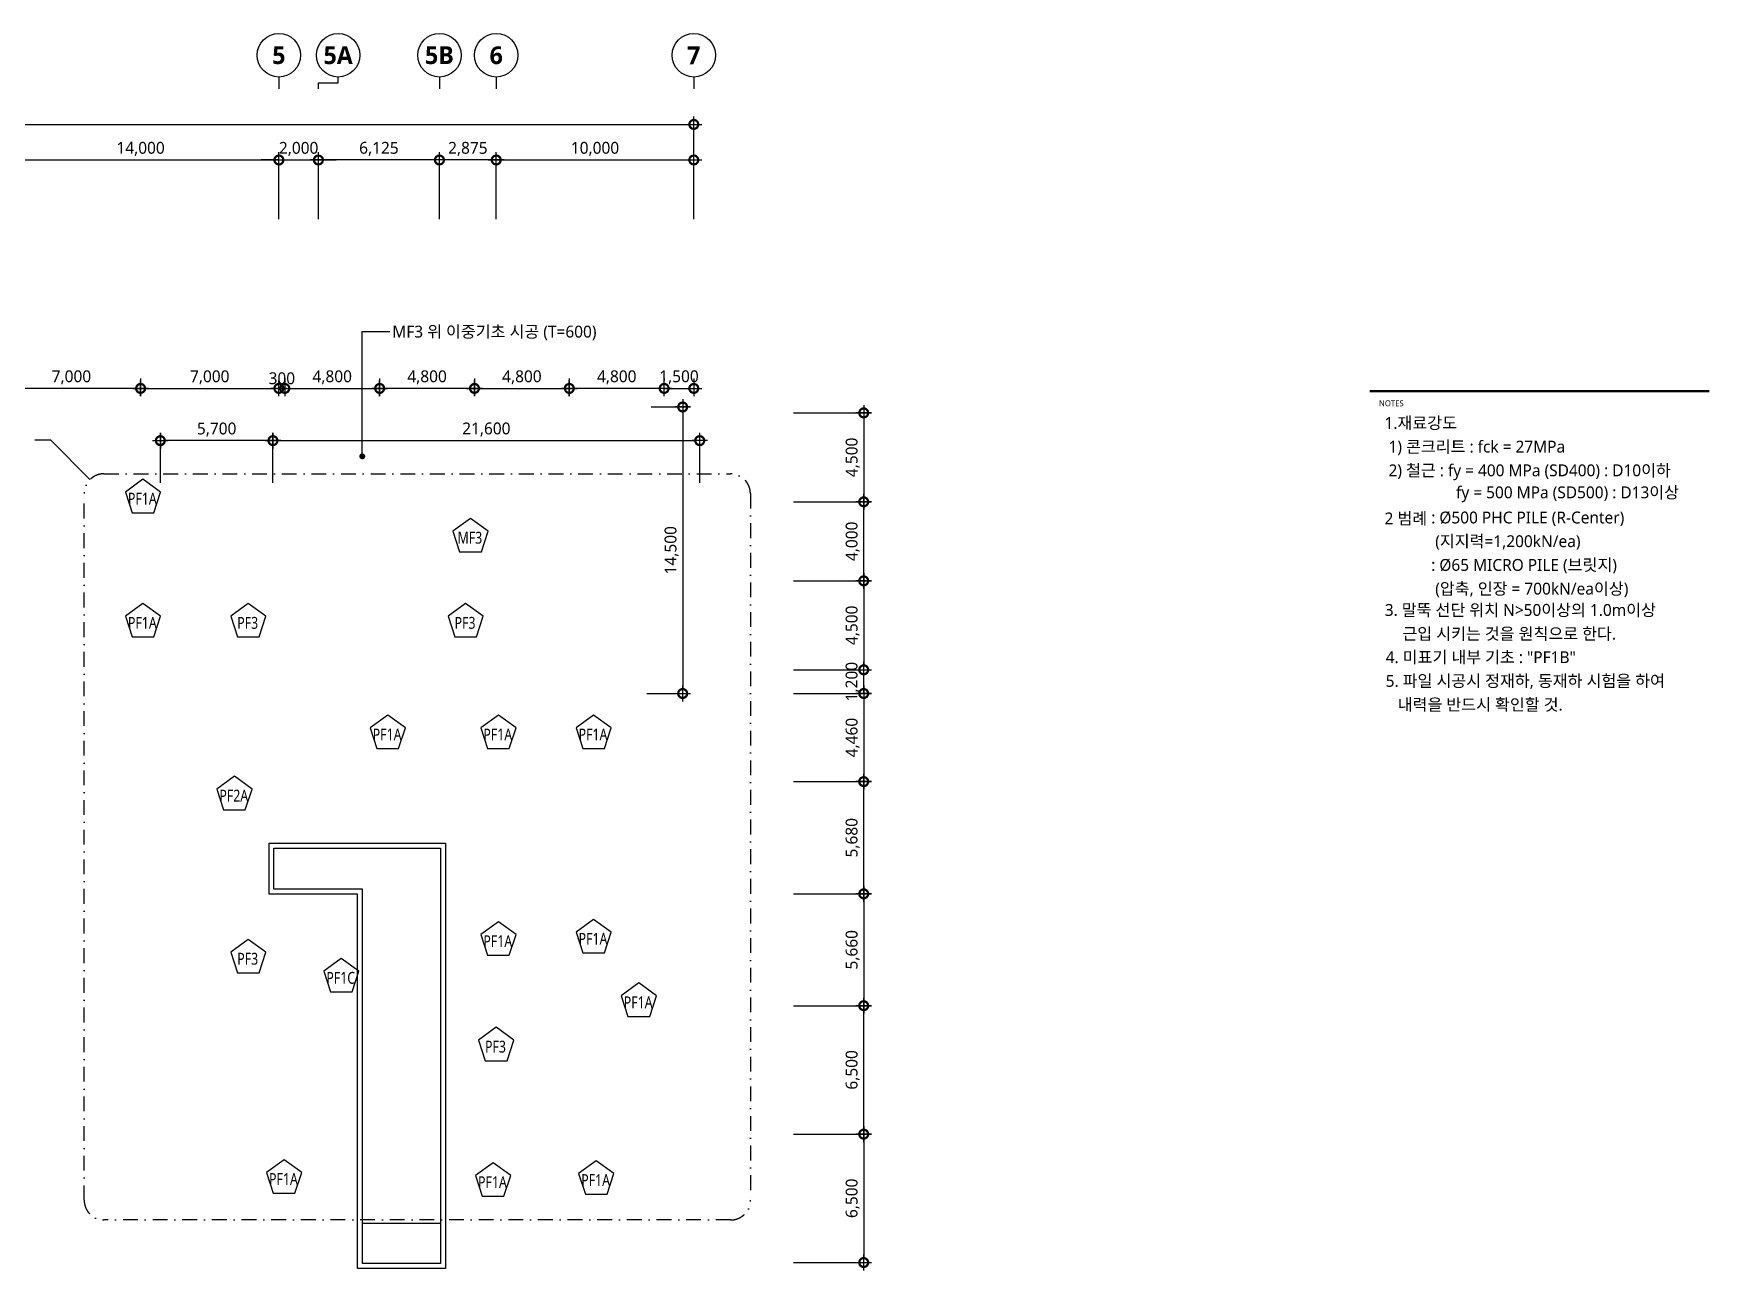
# Model space of a CAD drawing. Header units: millimetres. Extents: x 9300 to 332157, y 4200 to 105100.
# Drawn here: x 247282 to 332157, y 42500 to 105100 of the extents above; entities that cross this region are included whole.
import ezdxf
from ezdxf.enums import TextEntityAlignment as Align

# ---------------------------------------------------------------- set-up
doc = ezdxf.new("R2010")
doc.units = ezdxf.units.MM
doc.header["$LTSCALE"] = 150
doc.linetypes.add('DASHDOT-GAUN', pattern=[10, 5, -2.5, 0, -2.5])
doc.layers.get('DEFPOINTS').update_dxf_attribs({"color": 137})
for name, color, linetype in [('DIM', 7, 'Continuous'), ('S-COL', 2, 'Continuous'), ('S-SYM', 6, 'Continuous'), ('SHEET$1$A-SHT', 5, 'Continuous'), ('SYM', 6, 'Continuous'), ('SYM-BUB', 3, 'Continuous'), ('SYM-LEAD', 6, 'Continuous'), ('TEXT', 3, 'Continuous'), ('TXT', 3, 'Continuous')]:
    doc.layers.add(name, color=color, linetype=linetype)
doc.styles.add('맑은고딕B', font='malgunbd.ttf')
doc.styles.add('스타일1', font='malgun.ttf')
doc.styles.add('스타일2', font='malgunbd.ttf')
doc.dimstyles.new('CJA', dxfattribs={"dimscale": 200, "dimtxt": 3, "dimasz": 1, "dimexe": 2, "dimexo": 3, "dimgap": 1, "dimtad": 1, "dimdec": 0, "dimzin": 1, "dimdsep": 46, "dimlunit": 6, "dimtxsty": '스타일1', "dimblk": 'GAUN-DOT', "dimcen": -2, "dimdle": 2, "dimclrd": 256, "dimclre": 256, "dimclrt": 3, "dimadec": 0, "dimazin": 0, "dimtfac": 1, "dimtdec": 0, "dimtix": 1, "dimtmove": 2, "dimatfit": 3, "dimldrblk": 'DOTSMALL', "dimfxl": 1, "dimtolj": 1, "dimtzin": 1, "dimarcsym": 0})

# ---------------------------------------------------------------- blocks, each defined once
blk = doc.blocks.new('str-f')
blk.add_lwpolyline([(0, 469), (-446, 145), (-276, -379), (276, -379), (446, 145)], close=True)
at = {"color": 3, "style": '스타일1'}
blk.add_attdef('F1', text='', height=300, dxfattribs=at).set_placement((-16, -20), align=Align.MIDDLE)
blk = doc.blocks.new('GAUN-DOT')
at = {"linetype": 'ByBlock'}
for p, q in [((2, 0), (-2, 0)), ((0, -2), (0, 2))]:
    blk.add_line(p, q, dxfattribs=at)
at = {"const_width": 2.25}
blk.add_lwpolyline([(0, 0.28125, 1), (0, -0.28125, 1)], format="xyb", close=True, dxfattribs=at)
blk = doc.blocks.new('*D26')
at = {"layer": 'DEFPOINTS', "color": 0, "transparency": 16777216}
for p in [(277943, 86200), (277719, 71700), (280137, 71700)]:
    blk.add_point(p, dxfattribs=at)
at = {"layer": 'DIM', "lineweight": -2, "transparency": 16777216}
for p, q in [((278543, 86200), (280537, 86200)), ((280137, 86000), (280137, 71900)), ((278319, 71700), (280537, 71700))]:
    blk.add_line(p, q, dxfattribs=at)
at = {"layer": 'DIM', "lineweight": -2, "transparency": 16777216, "xscale": 200, "yscale": 200, "zscale": 200}
for p, rotation in [((280137, 86200), 90), ((280137, 71700), 270)]:
    blk.add_blockref('GAUN-DOT', p, dxfattribs=dict(at, rotation=rotation))
at = {"layer": 'DIM', "color": 3, "transparency": 16777216, "insert": (279575, 78950), "char_height": 600, "attachment_point": 5, "rotation": 90, "style": '스타일1'}
blk.add_mtext('\\A1;14,500', dxfattribs=at)
blk = doc.blocks.new('_DotSmall')
at = {"color": 0, "linetype": 'ByBlock', "const_width": 0.5}
blk.add_lwpolyline([(-0.0625, 0, 1), (0.0625, 0, 1)], format="xyb", close=True, dxfattribs=at)
blk = doc.blocks.new('*D27')
at = {"layer": 'DEFPOINTS', "color": 0, "transparency": 16777216}
for p in [(281000, 84498), (259400, 81763), (281000, 81763)]:
    blk.add_point(p, dxfattribs=at)
at = {"layer": 'DIM', "lineweight": -2, "transparency": 16777216}
for p, q in [((259400, 82363), (259400, 84898)), ((281000, 82363), (281000, 84898)), ((259600, 84498), (280800, 84498))]:
    blk.add_line(p, q, dxfattribs=at)
at = {"layer": 'DIM', "lineweight": -2, "transparency": 16777216, "xscale": 200, "yscale": 200, "zscale": 200, "rotation": 180}
blk.add_blockref('GAUN-DOT', (259400, 84498), dxfattribs=at)
at = {"layer": 'DIM', "lineweight": -2, "transparency": 16777216, "xscale": 200, "yscale": 200, "zscale": 200}
blk.add_blockref('GAUN-DOT', (281000, 84498), dxfattribs=at)
at = {"layer": 'DIM', "color": 3, "transparency": 16777216, "insert": (270200, 85060), "char_height": 600, "attachment_point": 5, "style": '스타일1'}
blk.add_mtext('\\A1;21,600', dxfattribs=at)
blk = doc.blocks.new('*D28')
at = {"layer": 'DEFPOINTS', "color": 0, "transparency": 16777216}
for p in [(253700, 84498), (253700, 81763), (259400, 81763)]:
    blk.add_point(p, dxfattribs=at)
at = {"layer": 'DIM', "lineweight": -2, "transparency": 16777216}
for p, q in [((253700, 82363), (253700, 84898)), ((259400, 82363), (259400, 84898)), ((259200, 84498), (253900, 84498))]:
    blk.add_line(p, q, dxfattribs=at)
at = {"layer": 'DIM', "lineweight": -2, "transparency": 16777216, "xscale": 200, "yscale": 200, "zscale": 200, "rotation": 180}
blk.add_blockref('GAUN-DOT', (253700, 84498), dxfattribs=at)
at = {"layer": 'DIM', "lineweight": -2, "transparency": 16777216, "xscale": 200, "yscale": 200, "zscale": 200}
blk.add_blockref('GAUN-DOT', (259400, 84498), dxfattribs=at)
at = {"layer": 'DIM', "color": 3, "transparency": 16777216, "insert": (256550, 85058), "char_height": 600, "attachment_point": 5, "style": '스타일1'}
blk.add_mtext('\\A1;5,700', dxfattribs=at)
blk = doc.blocks.new('NOTE-1')
at = {"layer": 'SHEET$1$A-SHT', "const_width": 17}
blk.add_lwpolyline([(0, 0), (2580, 0)], dxfattribs=at)
at = {"layer": 'SHEET$1$A-SHT', "color": 9, "style": '스타일1'}
blk.add_text('NOTES', height=45, dxfattribs=at).set_placement((72, -92), align=Align.MIDDLE_LEFT)
at = {"layer": 'TEXT', "style": '스타일1'}
for s, p in [('1.재료강도', (114, -313)), (' 1) 콘크리트 : fck = 27MPa', (114, -493)), (' 2) 철근 : fy = 400 MPa (SD400) : D10이하', (114, -673)), (' fy = 500 MPa (SD500) : D13이상', (627, -840))]:
    blk.add_text(s, height=90, dxfattribs=at).set_placement(p, align=Align.BOTTOM_LEFT)
at = {"layer": 'TXT', "style": '스타일1'}
for s, p in [('2 범례', (114, -1011)), ('   : Ø500 PHC PILE (R-Center)', (377, -1004)), ('    (지지력=1,200kN/ea)', (377, -1184)), ('   : Ø65 MICRO PILE (브릿지)', (377, -1364)), ('    (압축, 인장 = 700kN/ea이상)', (377, -1544)), ('3. 말뚝 선단 위치 N>50이상의 1.0m이상 ', (116, -1706)), ('근입 시키는 것을 원칙으로 한다.', (250, -1886))]:
    blk.add_text(s, height=90, dxfattribs=at).set_placement(p)
blk = doc.blocks.new('*D86')
at = {"layer": 'DEFPOINTS', "color": 0, "transparency": 16777216}
for p in [(245700, 87140), (245700, 87041), (252700, 87041)]:
    blk.add_point(p, dxfattribs=at)
at = {"layer": 'DIM', "lineweight": -2, "transparency": 16777216}
for p, q in [((245700, 87641), (245700, 87540)), ((252700, 87641), (252700, 87540)), ((252500, 87140), (245900, 87140))]:
    blk.add_line(p, q, dxfattribs=at)
at = {"layer": 'DIM', "lineweight": -2, "transparency": 16777216, "xscale": 200, "yscale": 200, "zscale": 200, "rotation": 180}
blk.add_blockref('GAUN-DOT', (245700, 87140), dxfattribs=at)
at = {"layer": 'DIM', "lineweight": -2, "transparency": 16777216, "xscale": 200, "yscale": 200, "zscale": 200}
blk.add_blockref('GAUN-DOT', (252700, 87140), dxfattribs=at)
at = {"layer": 'DIM', "color": 3, "transparency": 16777216, "insert": (249200, 87700), "char_height": 600, "attachment_point": 5, "style": '스타일1'}
blk.add_mtext('\\A1;7,000', dxfattribs=at)
blk = doc.blocks.new('*D87')
at = {"layer": 'DEFPOINTS', "color": 0, "transparency": 16777216}
for p in [(252700, 87041), (259700, 87140), (259700, 87041)]:
    blk.add_point(p, dxfattribs=at)
at = {"layer": 'DIM', "lineweight": -2, "transparency": 16777216}
for p, q in [((252700, 87641), (252700, 87540)), ((259700, 87641), (259700, 87540)), ((252900, 87140), (259500, 87140))]:
    blk.add_line(p, q, dxfattribs=at)
at = {"layer": 'DIM', "lineweight": -2, "transparency": 16777216, "xscale": 200, "yscale": 200, "zscale": 200, "rotation": 180}
blk.add_blockref('GAUN-DOT', (252700, 87140), dxfattribs=at)
at = {"layer": 'DIM', "lineweight": -2, "transparency": 16777216, "xscale": 200, "yscale": 200, "zscale": 200}
blk.add_blockref('GAUN-DOT', (259700, 87140), dxfattribs=at)
at = {"layer": 'DIM', "color": 3, "transparency": 16777216, "insert": (256200, 87700), "char_height": 600, "attachment_point": 5, "style": '스타일1'}
blk.add_mtext('\\A1;7,000', dxfattribs=at)
blk = doc.blocks.new('*D88')
at = {"layer": 'DEFPOINTS', "color": 0, "transparency": 16777216}
for p in [(259700, 87140), (259700, 87041), (260000, 87041)]:
    blk.add_point(p, dxfattribs=at)
at = {"layer": 'DIM', "lineweight": -2, "transparency": 16777216}
for p, q in [((259700, 87641), (259700, 87540)), ((260000, 87641), (260000, 87540)), ((259500, 87140), (259300, 87140)), ((260000, 87140), (259700, 87140)), ((260200, 87140), (260400, 87140))]:
    blk.add_line(p, q, dxfattribs=at)
at = {"layer": 'DIM', "lineweight": -2, "transparency": 16777216, "xscale": 200, "yscale": 200, "zscale": 200}
blk.add_blockref('GAUN-DOT', (259700, 87140), dxfattribs=at)
at = {"layer": 'DIM', "lineweight": -2, "transparency": 16777216, "xscale": 200, "yscale": 200, "zscale": 200, "rotation": 180}
blk.add_blockref('GAUN-DOT', (260000, 87140), dxfattribs=at)
at = {"layer": 'DIM', "color": 3, "transparency": 16777216, "insert": (259850, 87650), "char_height": 600, "attachment_point": 5, "style": '스타일1'}
blk.add_mtext('\\A1;300', dxfattribs=at)
blk = doc.blocks.new('*D89')
at = {"layer": 'DEFPOINTS', "color": 0, "transparency": 16777216}
for p in [(260000, 87041), (264800, 87140), (264800, 87041)]:
    blk.add_point(p, dxfattribs=at)
at = {"layer": 'DIM', "lineweight": -2, "transparency": 16777216}
for p, q in [((260000, 87641), (260000, 87540)), ((264800, 87641), (264800, 87540)), ((260200, 87140), (264600, 87140))]:
    blk.add_line(p, q, dxfattribs=at)
at = {"layer": 'DIM', "lineweight": -2, "transparency": 16777216, "xscale": 200, "yscale": 200, "zscale": 200, "rotation": 180}
blk.add_blockref('GAUN-DOT', (260000, 87140), dxfattribs=at)
at = {"layer": 'DIM', "lineweight": -2, "transparency": 16777216, "xscale": 200, "yscale": 200, "zscale": 200}
blk.add_blockref('GAUN-DOT', (264800, 87140), dxfattribs=at)
at = {"layer": 'DIM', "color": 3, "transparency": 16777216, "insert": (262400, 87700), "char_height": 600, "attachment_point": 5, "style": '스타일1'}
blk.add_mtext('\\A1;4,800', dxfattribs=at)
blk = doc.blocks.new('*D90')
at = {"layer": 'DEFPOINTS', "color": 0, "transparency": 16777216}
for p in [(264800, 87140), (264800, 87041), (269600, 87041)]:
    blk.add_point(p, dxfattribs=at)
at = {"layer": 'DIM', "lineweight": -2, "transparency": 16777216}
for p, q in [((264800, 87641), (264800, 87540)), ((269600, 87641), (269600, 87540)), ((269400, 87140), (265000, 87140))]:
    blk.add_line(p, q, dxfattribs=at)
at = {"layer": 'DIM', "lineweight": -2, "transparency": 16777216, "xscale": 200, "yscale": 200, "zscale": 200, "rotation": 180}
blk.add_blockref('GAUN-DOT', (264800, 87140), dxfattribs=at)
at = {"layer": 'DIM', "lineweight": -2, "transparency": 16777216, "xscale": 200, "yscale": 200, "zscale": 200}
blk.add_blockref('GAUN-DOT', (269600, 87140), dxfattribs=at)
at = {"layer": 'DIM', "color": 3, "transparency": 16777216, "insert": (267200, 87700), "char_height": 600, "attachment_point": 5, "style": '스타일1'}
blk.add_mtext('\\A1;4,800', dxfattribs=at)
blk = doc.blocks.new('*D91')
at = {"layer": 'DEFPOINTS', "color": 0, "transparency": 16777216}
for p in [(269600, 87041), (274400, 87140), (274400, 87041)]:
    blk.add_point(p, dxfattribs=at)
at = {"layer": 'DIM', "lineweight": -2, "transparency": 16777216}
for p, q in [((269600, 87641), (269600, 87540)), ((274400, 87641), (274400, 87540)), ((269800, 87140), (274200, 87140))]:
    blk.add_line(p, q, dxfattribs=at)
at = {"layer": 'DIM', "lineweight": -2, "transparency": 16777216, "xscale": 200, "yscale": 200, "zscale": 200, "rotation": 180}
blk.add_blockref('GAUN-DOT', (269600, 87140), dxfattribs=at)
at = {"layer": 'DIM', "lineweight": -2, "transparency": 16777216, "xscale": 200, "yscale": 200, "zscale": 200}
blk.add_blockref('GAUN-DOT', (274400, 87140), dxfattribs=at)
at = {"layer": 'DIM', "color": 3, "transparency": 16777216, "insert": (272000, 87700), "char_height": 600, "attachment_point": 5, "style": '스타일1'}
blk.add_mtext('\\A1;4,800', dxfattribs=at)
blk = doc.blocks.new('*D92')
at = {"layer": 'DEFPOINTS', "color": 0, "transparency": 16777216}
for p in [(274400, 87140), (274400, 87041), (279200, 87041)]:
    blk.add_point(p, dxfattribs=at)
at = {"layer": 'DIM', "lineweight": -2, "transparency": 16777216}
for p, q in [((274400, 87641), (274400, 87540)), ((279200, 87641), (279200, 87540)), ((279000, 87140), (274600, 87140))]:
    blk.add_line(p, q, dxfattribs=at)
at = {"layer": 'DIM', "lineweight": -2, "transparency": 16777216, "xscale": 200, "yscale": 200, "zscale": 200, "rotation": 180}
blk.add_blockref('GAUN-DOT', (274400, 87140), dxfattribs=at)
at = {"layer": 'DIM', "lineweight": -2, "transparency": 16777216, "xscale": 200, "yscale": 200, "zscale": 200}
blk.add_blockref('GAUN-DOT', (279200, 87140), dxfattribs=at)
at = {"layer": 'DIM', "color": 3, "transparency": 16777216, "insert": (276800, 87700), "char_height": 600, "attachment_point": 5, "style": '스타일1'}
blk.add_mtext('\\A1;4,800', dxfattribs=at)
blk = doc.blocks.new('*D93')
at = {"layer": 'DEFPOINTS', "color": 0, "transparency": 16777216}
for p in [(279200, 87041), (280700, 87140), (280700, 87041)]:
    blk.add_point(p, dxfattribs=at)
at = {"layer": 'DIM', "lineweight": -2, "transparency": 16777216}
for p, q in [((279200, 87641), (279200, 87540)), ((280700, 87641), (280700, 87540)), ((279000, 87140), (278800, 87140)), ((279200, 87140), (280700, 87140)), ((280900, 87140), (281100, 87140))]:
    blk.add_line(p, q, dxfattribs=at)
at = {"layer": 'DIM', "lineweight": -2, "transparency": 16777216, "xscale": 200, "yscale": 200, "zscale": 200}
blk.add_blockref('GAUN-DOT', (279200, 87140), dxfattribs=at)
at = {"layer": 'DIM', "lineweight": -2, "transparency": 16777216, "xscale": 200, "yscale": 200, "zscale": 200, "rotation": 180}
blk.add_blockref('GAUN-DOT', (280700, 87140), dxfattribs=at)
at = {"layer": 'DIM', "color": 3, "transparency": 16777216, "insert": (279950, 87702), "char_height": 600, "attachment_point": 5, "style": '스타일1'}
blk.add_mtext('\\A1;1,500', dxfattribs=at)
blk = doc.blocks.new('*D94')
at = {"layer": 'DEFPOINTS', "color": 0, "transparency": 16777216}
for p in [(285153, 85900), (285153, 81400), (289300, 81400)]:
    blk.add_point(p, dxfattribs=at)
at = {"layer": 'DIM', "lineweight": -2, "transparency": 16777216}
for p, q in [((285753, 85900), (289700, 85900)), ((289300, 85700), (289300, 81600)), ((285753, 81400), (289700, 81400))]:
    blk.add_line(p, q, dxfattribs=at)
at = {"layer": 'DIM', "lineweight": -2, "transparency": 16777216, "xscale": 200, "yscale": 200, "zscale": 200}
for p, rotation in [((289300, 85900), 90), ((289300, 81400), 270)]:
    blk.add_blockref('GAUN-DOT', p, dxfattribs=dict(at, rotation=rotation))
at = {"layer": 'DIM', "color": 3, "transparency": 16777216, "insert": (288740, 83650), "char_height": 600, "attachment_point": 5, "rotation": 90, "style": '스타일1'}
blk.add_mtext('\\A1;4,500', dxfattribs=at)
blk = doc.blocks.new('*D95')
at = {"layer": 'DEFPOINTS', "color": 0, "transparency": 16777216}
for p in [(285153, 81400), (289300, 81400), (285153, 77400)]:
    blk.add_point(p, dxfattribs=at)
at = {"layer": 'DIM', "lineweight": -2, "transparency": 16777216}
for p, q in [((285753, 81400), (289700, 81400)), ((289300, 77600), (289300, 81200)), ((285753, 77400), (289700, 77400))]:
    blk.add_line(p, q, dxfattribs=at)
at = {"layer": 'DIM', "lineweight": -2, "transparency": 16777216, "xscale": 200, "yscale": 200, "zscale": 200}
for p, rotation in [((289300, 81400), 90), ((289300, 77400), 270)]:
    blk.add_blockref('GAUN-DOT', p, dxfattribs=dict(at, rotation=rotation))
at = {"layer": 'DIM', "color": 3, "transparency": 16777216, "insert": (288740, 79400), "char_height": 600, "attachment_point": 5, "rotation": 90, "style": '스타일1'}
blk.add_mtext('\\A1;4,000', dxfattribs=at)
blk = doc.blocks.new('*D96')
at = {"layer": 'DEFPOINTS', "color": 0, "transparency": 16777216}
for p in [(285153, 77400), (285153, 72900), (289300, 72900)]:
    blk.add_point(p, dxfattribs=at)
at = {"layer": 'DIM', "lineweight": -2, "transparency": 16777216}
for p, q in [((285753, 77400), (289700, 77400)), ((289300, 77200), (289300, 73100)), ((285753, 72900), (289700, 72900))]:
    blk.add_line(p, q, dxfattribs=at)
at = {"layer": 'DIM', "lineweight": -2, "transparency": 16777216, "xscale": 200, "yscale": 200, "zscale": 200}
for p, rotation in [((289300, 77400), 90), ((289300, 72900), 270)]:
    blk.add_blockref('GAUN-DOT', p, dxfattribs=dict(at, rotation=rotation))
at = {"layer": 'DIM', "color": 3, "transparency": 16777216, "insert": (288740, 75150), "char_height": 600, "attachment_point": 5, "rotation": 90, "style": '스타일1'}
blk.add_mtext('\\A1;4,500', dxfattribs=at)
blk = doc.blocks.new('*D97')
at = {"layer": 'DEFPOINTS', "color": 0, "transparency": 16777216}
for p in [(285153, 72900), (289300, 72900), (285153, 71700)]:
    blk.add_point(p, dxfattribs=at)
at = {"layer": 'DIM', "lineweight": -2, "transparency": 16777216}
for p, q in [((289300, 73100), (289300, 73300)), ((285753, 72900), (289700, 72900)), ((289300, 71700), (289300, 72900)), ((285753, 71700), (289700, 71700)), ((289300, 71500), (289300, 71300))]:
    blk.add_line(p, q, dxfattribs=at)
at = {"layer": 'DIM', "lineweight": -2, "transparency": 16777216, "xscale": 200, "yscale": 200, "zscale": 200}
for p, rotation in [((289300, 72900), 270), ((289300, 71700), 90)]:
    blk.add_blockref('GAUN-DOT', p, dxfattribs=dict(at, rotation=rotation))
at = {"layer": 'DIM', "color": 3, "transparency": 16777216, "insert": (288738, 72300), "char_height": 600, "attachment_point": 5, "rotation": 90, "style": '스타일1'}
blk.add_mtext('\\A1;1,200', dxfattribs=at)
blk = doc.blocks.new('*D98')
at = {"layer": 'DEFPOINTS', "color": 0, "transparency": 16777216}
for p in [(285153, 71700), (285153, 67240), (289300, 67240)]:
    blk.add_point(p, dxfattribs=at)
at = {"layer": 'DIM', "lineweight": -2, "transparency": 16777216}
for p, q in [((285753, 71700), (289700, 71700)), ((289300, 71500), (289300, 67440)), ((285753, 67240), (289700, 67240))]:
    blk.add_line(p, q, dxfattribs=at)
at = {"layer": 'DIM', "lineweight": -2, "transparency": 16777216, "xscale": 200, "yscale": 200, "zscale": 200}
for p, rotation in [((289300, 71700), 90), ((289300, 67240), 270)]:
    blk.add_blockref('GAUN-DOT', p, dxfattribs=dict(at, rotation=rotation))
at = {"layer": 'DIM', "color": 3, "transparency": 16777216, "insert": (288740, 69470), "char_height": 600, "attachment_point": 5, "rotation": 90, "style": '스타일1'}
blk.add_mtext('\\A1;4,460', dxfattribs=at)
blk = doc.blocks.new('*D99')
at = {"layer": 'DEFPOINTS', "color": 0, "transparency": 16777216}
for p in [(285153, 67240), (289300, 67240), (285153, 61560)]:
    blk.add_point(p, dxfattribs=at)
at = {"layer": 'DIM', "lineweight": -2, "transparency": 16777216}
for p, q in [((285753, 67240), (289700, 67240)), ((289300, 61760), (289300, 67040)), ((285753, 61560), (289700, 61560))]:
    blk.add_line(p, q, dxfattribs=at)
at = {"layer": 'DIM', "lineweight": -2, "transparency": 16777216, "xscale": 200, "yscale": 200, "zscale": 200}
for p, rotation in [((289300, 67240), 90), ((289300, 61560), 270)]:
    blk.add_blockref('GAUN-DOT', p, dxfattribs=dict(at, rotation=rotation))
at = {"layer": 'DIM', "color": 3, "transparency": 16777216, "insert": (288740, 64400), "char_height": 600, "attachment_point": 5, "rotation": 90, "style": '스타일1'}
blk.add_mtext('\\A1;5,680', dxfattribs=at)
blk = doc.blocks.new('*D100')
at = {"layer": 'DEFPOINTS', "color": 0, "transparency": 16777216}
for p in [(285153, 61560), (285153, 55900), (289300, 55900)]:
    blk.add_point(p, dxfattribs=at)
at = {"layer": 'DIM', "lineweight": -2, "transparency": 16777216}
for p, q in [((285753, 61560), (289700, 61560)), ((289300, 61360), (289300, 56100)), ((285753, 55900), (289700, 55900))]:
    blk.add_line(p, q, dxfattribs=at)
at = {"layer": 'DIM', "lineweight": -2, "transparency": 16777216, "xscale": 200, "yscale": 200, "zscale": 200}
for p, rotation in [((289300, 61560), 90), ((289300, 55900), 270)]:
    blk.add_blockref('GAUN-DOT', p, dxfattribs=dict(at, rotation=rotation))
at = {"layer": 'DIM', "color": 3, "transparency": 16777216, "insert": (288740, 58730), "char_height": 600, "attachment_point": 5, "rotation": 90, "style": '스타일1'}
blk.add_mtext('\\A1;5,660', dxfattribs=at)
blk = doc.blocks.new('*D101')
at = {"layer": 'DEFPOINTS', "color": 0, "transparency": 16777216}
for p in [(285153, 55900), (289300, 55900), (285153, 49400)]:
    blk.add_point(p, dxfattribs=at)
at = {"layer": 'DIM', "lineweight": -2, "transparency": 16777216}
for p, q in [((285753, 55900), (289700, 55900)), ((289300, 49600), (289300, 55700)), ((285753, 49400), (289700, 49400))]:
    blk.add_line(p, q, dxfattribs=at)
at = {"layer": 'DIM', "lineweight": -2, "transparency": 16777216, "xscale": 200, "yscale": 200, "zscale": 200}
for p, rotation in [((289300, 55900), 90), ((289300, 49400), 270)]:
    blk.add_blockref('GAUN-DOT', p, dxfattribs=dict(at, rotation=rotation))
at = {"layer": 'DIM', "color": 3, "transparency": 16777216, "insert": (288740, 52650), "char_height": 600, "attachment_point": 5, "rotation": 90, "style": '스타일1'}
blk.add_mtext('\\A1;6,500', dxfattribs=at)
blk = doc.blocks.new('*D102')
at = {"layer": 'DEFPOINTS', "color": 0, "transparency": 16777216}
for p in [(285153, 49400), (285153, 42900), (289300, 42900)]:
    blk.add_point(p, dxfattribs=at)
at = {"layer": 'DIM', "lineweight": -2, "transparency": 16777216}
for p, q in [((285753, 49400), (289700, 49400)), ((289300, 49200), (289300, 43100)), ((285753, 42900), (289700, 42900))]:
    blk.add_line(p, q, dxfattribs=at)
at = {"layer": 'DIM', "lineweight": -2, "transparency": 16777216, "xscale": 200, "yscale": 200, "zscale": 200}
for p, rotation in [((289300, 49400), 90), ((289300, 42900), 270)]:
    blk.add_blockref('GAUN-DOT', p, dxfattribs=dict(at, rotation=rotation))
at = {"layer": 'DIM', "color": 3, "transparency": 16777216, "insert": (288740, 46150), "char_height": 600, "attachment_point": 5, "rotation": 90, "style": '스타일1'}
blk.add_mtext('\\A1;6,500', dxfattribs=at)
blk = doc.blocks.new('*D256')
at = {"layer": 'DEFPOINTS', "color": 0, "transparency": 16777216}
for p in [(280700, 100500), (209700, 95100), (280700, 95100)]:
    blk.add_point(p, dxfattribs=at)
at = {"layer": 'DIM', "color": 7, "lineweight": -2, "transparency": 16777216}
for p, q in [((209300, 100500), (281100, 100500)), ((209700, 95700), (209700, 100900)), ((280700, 95700), (280700, 100900))]:
    blk.add_line(p, q, dxfattribs=at)
at = {"layer": 'DIM', "color": 7, "lineweight": -2, "transparency": 16777216, "xscale": 900, "yscale": 900, "zscale": 900, "rotation": 180}
blk.add_blockref('_DotSmall', (209700, 100500), dxfattribs=at)
at = {"layer": 'DIM', "color": 7, "lineweight": -2, "transparency": 16777216, "xscale": 900, "yscale": 900, "zscale": 900}
blk.add_blockref('_DotSmall', (280700, 100500), dxfattribs=at)
at = {"layer": 'DIM', "color": 3, "transparency": 16777216, "insert": (245200, 101062), "char_height": 600, "attachment_point": 5, "style": '스타일1'}
blk.add_mtext('\\A1;71,000', dxfattribs=at)
blk = doc.blocks.new('*D257')
at = {"layer": 'DEFPOINTS', "color": 0, "transparency": 16777216}
for p in [(280700, 98700), (270700, 95100), (280700, 95100)]:
    blk.add_point(p, dxfattribs=at)
at = {"layer": 'DIM', "color": 7, "lineweight": -2, "transparency": 16777216}
for p, q in [((270300, 98700), (281100, 98700)), ((270700, 95700), (270700, 99100)), ((280700, 95700), (280700, 99100))]:
    blk.add_line(p, q, dxfattribs=at)
at = {"layer": 'DIM', "color": 7, "lineweight": -2, "transparency": 16777216, "xscale": 900, "yscale": 900, "zscale": 900, "rotation": 180}
blk.add_blockref('_DotSmall', (270700, 98700), dxfattribs=at)
at = {"layer": 'DIM', "color": 7, "lineweight": -2, "transparency": 16777216, "xscale": 900, "yscale": 900, "zscale": 900}
blk.add_blockref('_DotSmall', (280700, 98700), dxfattribs=at)
at = {"layer": 'DIM', "color": 3, "transparency": 16777216, "insert": (275700, 99262), "char_height": 600, "attachment_point": 5, "style": '스타일1'}
blk.add_mtext('\\A1;10,000', dxfattribs=at)
blk = doc.blocks.new('*D258')
at = {"layer": 'DEFPOINTS', "color": 0, "transparency": 16777216}
for p in [(259700, 98700), (245700, 95100), (259700, 95100)]:
    blk.add_point(p, dxfattribs=at)
at = {"layer": 'DIM', "color": 7, "lineweight": -2, "transparency": 16777216}
for p, q in [((245300, 98700), (260100, 98700)), ((245700, 95700), (245700, 99100)), ((259700, 95700), (259700, 99100))]:
    blk.add_line(p, q, dxfattribs=at)
at = {"layer": 'DIM', "color": 7, "lineweight": -2, "transparency": 16777216, "xscale": 900, "yscale": 900, "zscale": 900, "rotation": 180}
blk.add_blockref('_DotSmall', (245700, 98700), dxfattribs=at)
at = {"layer": 'DIM', "color": 7, "lineweight": -2, "transparency": 16777216, "xscale": 900, "yscale": 900, "zscale": 900}
blk.add_blockref('_DotSmall', (259700, 98700), dxfattribs=at)
at = {"layer": 'DIM', "color": 3, "transparency": 16777216, "insert": (252700, 99262), "char_height": 600, "attachment_point": 5, "style": '스타일1'}
blk.add_mtext('\\A1;14,000', dxfattribs=at)
blk = doc.blocks.new('NEW_BUB')
at = {"layer": 'SYM-BUB', "color": 6}
blk.add_line((0, 3), (0, 0), dxfattribs=at)
blk.add_circle((0, 8.5), 5.5, dxfattribs=at)
at = {"layer": 'SYM-BUB', "color": 3, "style": '스타일2'}
blk.add_attdef('X', text='', height=4.5, dxfattribs=at).set_placement((0, 8.5), align=Align.MIDDLE)
blk = doc.blocks.new('*D262')
at = {"layer": 'DEFPOINTS', "color": 0, "transparency": 16777216}
for p in [(261700, 98700), (259700, 95100), (261700, 95100)]:
    blk.add_point(p, dxfattribs=at)
at = {"layer": 'DIM', "color": 7, "lineweight": -2, "transparency": 16777216}
for p, q in [((259700, 98700), (258800, 98700)), ((259700, 95700), (259700, 99100)), ((259700, 98700), (261700, 98700)), ((261700, 95700), (261700, 99100)), ((261700, 98700), (262600, 98700))]:
    blk.add_line(p, q, dxfattribs=at)
at = {"layer": 'DIM', "color": 7, "lineweight": -2, "transparency": 16777216, "xscale": 900, "yscale": 900, "zscale": 900}
blk.add_blockref('_DotSmall', (259700, 98700), dxfattribs=at)
at = {"layer": 'DIM', "color": 7, "lineweight": -2, "transparency": 16777216, "xscale": 900, "yscale": 900, "zscale": 900, "rotation": 180}
blk.add_blockref('_DotSmall', (261700, 98700), dxfattribs=at)
at = {"layer": 'DIM', "color": 3, "transparency": 16777216, "insert": (260700, 99260), "char_height": 600, "attachment_point": 5, "style": '스타일1'}
blk.add_mtext('\\A1;2,000', dxfattribs=at)
blk = doc.blocks.new('*D263')
at = {"layer": 'DEFPOINTS', "color": 0, "transparency": 16777216}
for p in [(259700, 98700), (245700, 95100), (259700, 95100)]:
    blk.add_point(p, dxfattribs=at)
at = {"layer": 'DIM', "color": 7, "lineweight": -2, "transparency": 16777216}
for p, q in [((245300, 98700), (260100, 98700)), ((245700, 95700), (245700, 99100)), ((259700, 95700), (259700, 99100))]:
    blk.add_line(p, q, dxfattribs=at)
at = {"layer": 'DIM', "color": 7, "lineweight": -2, "transparency": 16777216, "xscale": 900, "yscale": 900, "zscale": 900, "rotation": 180}
blk.add_blockref('_DotSmall', (245700, 98700), dxfattribs=at)
at = {"layer": 'DIM', "color": 7, "lineweight": -2, "transparency": 16777216, "xscale": 900, "yscale": 900, "zscale": 900}
blk.add_blockref('_DotSmall', (259700, 98700), dxfattribs=at)
at = {"layer": 'DIM', "color": 3, "transparency": 16777216, "insert": (252700, 99262), "char_height": 600, "attachment_point": 5, "style": '스타일1'}
blk.add_mtext('\\A1;14,000', dxfattribs=at)
blk = doc.blocks.new('*D269')
at = {"layer": 'DEFPOINTS', "color": 0, "transparency": 16777216}
for p in [(261700, 98700), (261700, 95100), (267825, 95100)]:
    blk.add_point(p, dxfattribs=at)
at = {"layer": 'DIM', "color": 7, "lineweight": -2, "transparency": 16777216}
for p, q in [((268225, 98700), (261300, 98700)), ((261700, 95700), (261700, 99100)), ((267825, 95700), (267825, 99100))]:
    blk.add_line(p, q, dxfattribs=at)
at = {"layer": 'DIM', "color": 7, "lineweight": -2, "transparency": 16777216, "xscale": 900, "yscale": 900, "zscale": 900, "rotation": 180}
blk.add_blockref('_DotSmall', (261700, 98700), dxfattribs=at)
at = {"layer": 'DIM', "color": 7, "lineweight": -2, "transparency": 16777216, "xscale": 900, "yscale": 900, "zscale": 900}
blk.add_blockref('_DotSmall', (267825, 98700), dxfattribs=at)
at = {"layer": 'DIM', "color": 3, "transparency": 16777216, "insert": (264763, 99262), "char_height": 600, "attachment_point": 5, "style": '스타일1'}
blk.add_mtext('\\A1;6,125', dxfattribs=at)
blk = doc.blocks.new('*D270')
at = {"layer": 'DEFPOINTS', "color": 0, "transparency": 16777216}
for p in [(267825, 98700), (267825, 95100), (270700, 95100)]:
    blk.add_point(p, dxfattribs=at)
at = {"layer": 'DIM', "color": 7, "lineweight": -2, "transparency": 16777216}
for p, q in [((271100, 98700), (267425, 98700)), ((267825, 95700), (267825, 99100)), ((270700, 95700), (270700, 99100))]:
    blk.add_line(p, q, dxfattribs=at)
at = {"layer": 'DIM', "color": 7, "lineweight": -2, "transparency": 16777216, "xscale": 900, "yscale": 900, "zscale": 900, "rotation": 180}
blk.add_blockref('_DotSmall', (267825, 98700), dxfattribs=at)
at = {"layer": 'DIM', "color": 7, "lineweight": -2, "transparency": 16777216, "xscale": 900, "yscale": 900, "zscale": 900}
blk.add_blockref('_DotSmall', (270700, 98700), dxfattribs=at)
at = {"layer": 'DIM', "color": 3, "transparency": 16777216, "insert": (269263, 99260), "char_height": 600, "attachment_point": 5, "style": '스타일1'}
blk.add_mtext('\\A1;2,875', dxfattribs=at)

msp = doc.modelspace()

# ---------------------------------------------------------------- linework, layer by layer
at = {"layer": 'S-COL'}
msp.add_line((263925, 44900), (267875, 44900), dxfattribs=at)
for points in [[(259200, 64125), (268125, 64125), (268125, 42600), (263675, 42600), (263675, 61550), (259200, 61550)], [(259450, 63875), (267875, 63875), (267875, 42850), (263925, 42850), (263925, 61800), (259450, 61800)]]:
    msp.add_lwpolyline(points, close=True, dxfattribs=at)
at = {"layer": 'SYM', "color": 6}
msp.add_lwpolyline([(250139, 82525.1), (248149.6, 84515.3), (247349.6, 84515.3)], dxfattribs=at)
at = {"layer": 'SYM', "color": 3, "linetype": 'DASHDOT-GAUN'}
msp.add_lwpolyline([(282564.1, 45055.5), (250846.1, 45055.5, -0.4142136), (249846.1, 46055.5), (249846.1, 81818, -0.4142136), (250846.1, 82818), (282564.1, 82818, -0.4142136), (283564.1, 81818), (283564.1, 46055.5, -0.4142136)], format="xyb", close=True, dxfattribs=at)
at = {"layer": 'SYM-BUB', "color": 6}
msp.add_lwpolyline([(261700, 102300), (261700, 102600), (262700, 102600), (262700, 102900)], dxfattribs=at)
msp.add_circle((262700, 104000), 1100, dxfattribs=at)
at = {"layer": 'SYM-LEAD'}
msp.add_lwpolyline([(263919.4, 83702.2), (263919.4, 90027.2), (265319.4, 90027.2)], dxfattribs=at)
at = {"layer": 'SYM-LEAD', "const_width": 150}
msp.add_lwpolyline([(263844.4, 83702.2, 1), (263994.4, 83702.2, 1)], format="xyb", close=True, dxfattribs=at)

# ---------------------------------------------------------------- block references
at = {"layer": 'DIM', "xscale": 6.666666666666667, "yscale": 6.666666666666667, "zscale": 6.666666666666667}
msp.add_blockref('NOTE-1', (314900, 87000), dxfattribs=at)
at = {"layer": 'SYM', "linetype": 'Continuous'}
ref = msp.add_blockref('str-f', (252820.3, 81605.4), dxfattribs=dict(at, xscale=2, yscale=2, zscale=2))
ref.add_attrib('F1', 'PF1A', dxfattribs={"layer": 'S-SYM', "color": 3, "height": 600, "style": '스타일1', "width": 0.8}).set_placement((252788.7, 81564.5), align=Align.MIDDLE)
ref = msp.add_blockref('str-f', (269399.7, 79625), dxfattribs=dict(at, xscale=2, yscale=2, zscale=2))
ref.add_attrib('F1', 'MF3', dxfattribs={"layer": 'S-SYM', "color": 3, "height": 600, "style": '스타일1', "width": 0.8}).set_placement((269368.2, 79584.1), align=Align.MIDDLE)
ref = msp.add_blockref('str-f', (252820.3, 75317.6), dxfattribs=dict(at, xscale=2, yscale=2, zscale=2))
ref.add_attrib('F1', 'PF1A', dxfattribs={"layer": 'S-SYM', "color": 3, "height": 600, "style": '스타일1', "width": 0.8}).set_placement((252788.7, 75276.7), align=Align.MIDDLE)
ref = msp.add_blockref('str-f', (258153.3, 75317.6), dxfattribs=dict(at, xscale=2, yscale=2, zscale=2))
ref.add_attrib('F1', 'PF3', dxfattribs={"layer": 'S-SYM', "color": 3, "height": 600, "style": '스타일1', "width": 0.8}).set_placement((258121.7, 75276.7), align=Align.MIDDLE)
ref = msp.add_blockref('str-f', (269153.3, 75317.6), dxfattribs=dict(at, xscale=2, yscale=2, zscale=2))
ref.add_attrib('F1', 'PF3', dxfattribs={"layer": 'S-SYM', "color": 3, "height": 600, "style": '스타일1', "width": 0.8}).set_placement((269121.7, 75276.7), align=Align.MIDDLE)
ref = msp.add_blockref('str-f', (265210.3, 69667.6), dxfattribs=dict(at, xscale=2, yscale=2, zscale=2))
ref.add_attrib('F1', 'PF1A', dxfattribs={"layer": 'S-SYM', "color": 3, "height": 600, "style": '스타일1', "width": 0.8}).set_placement((265178.7, 69626.7), align=Align.MIDDLE)
ref = msp.add_blockref('str-f', (270810.3, 69667.6), dxfattribs=dict(at, xscale=2, yscale=2, zscale=2))
ref.add_attrib('F1', 'PF1A', dxfattribs={"layer": 'S-SYM', "color": 3, "height": 600, "style": '스타일1', "width": 0.8}).set_placement((270778.7, 69626.7), align=Align.MIDDLE)
ref = msp.add_blockref('str-f', (275630.3, 69667.6), dxfattribs=dict(at, xscale=2, yscale=2, zscale=2))
ref.add_attrib('F1', 'PF1A', dxfattribs={"layer": 'S-SYM', "color": 3, "height": 600, "style": '스타일1', "width": 0.8}).set_placement((275598.7, 69626.7), align=Align.MIDDLE)
ref = msp.add_blockref('str-f', (257449.3, 66575.1), dxfattribs=dict(at, xscale=2, yscale=2, zscale=2))
ref.add_attrib('F1', 'PF2A', dxfattribs={"layer": 'S-SYM', "color": 3, "height": 600, "style": '스타일1', "width": 0.8}).set_placement((257417.7, 66534.1), align=Align.MIDDLE)
ref = msp.add_blockref('str-f', (275630.3, 59327.6), dxfattribs=dict(at, xscale=2, yscale=2, zscale=2))
ref.add_attrib('F1', 'PF1A', dxfattribs={"layer": 'S-SYM', "color": 3, "height": 600, "style": '스타일1', "width": 0.8}).set_placement((275598.7, 59286.7), align=Align.MIDDLE)
ref = msp.add_blockref('str-f', (270810.3, 59207.6), dxfattribs=dict(at, xscale=2, yscale=2, zscale=2))
ref.add_attrib('F1', 'PF1A', dxfattribs={"layer": 'S-SYM', "color": 3, "height": 600, "style": '스타일1', "width": 0.8}).set_placement((270778.7, 59166.7), align=Align.MIDDLE)
ref = msp.add_blockref('str-f', (258153.3, 58317.6), dxfattribs=dict(at, xscale=2, yscale=2, zscale=2))
ref.add_attrib('F1', 'PF3', dxfattribs={"layer": 'S-SYM', "color": 3, "height": 600, "style": '스타일1', "width": 0.8}).set_placement((258121.7, 58276.7), align=Align.MIDDLE)
ref = msp.add_blockref('str-f', (262860.5, 57350.9), dxfattribs=dict(at, xscale=2, yscale=2, zscale=2))
ref.add_attrib('F1', 'PF1C', dxfattribs={"layer": 'S-SYM', "color": 3, "height": 600, "style": '스타일1', "width": 0.8}).set_placement((262829, 57309.9), align=Align.MIDDLE)
ref = msp.add_blockref('str-f', (277916, 56113.4), dxfattribs=dict(at, xscale=2, yscale=2, zscale=2))
ref.add_attrib('F1', 'PF1A', dxfattribs={"layer": 'S-SYM', "color": 3, "height": 600, "style": '스타일1', "width": 0.8}).set_placement((277884.5, 56072.5), align=Align.MIDDLE)
ref = msp.add_blockref('str-f', (270694.1, 53868.4), dxfattribs=dict(at, xscale=2, yscale=2, zscale=2))
ref.add_attrib('F1', 'PF3', dxfattribs={"layer": 'S-SYM', "color": 3, "height": 600, "style": '스타일1', "width": 0.8}).set_placement((270662.5, 53827.5), align=Align.MIDDLE)
ref = msp.add_blockref('str-f', (259962.5, 47168.6), dxfattribs=dict(at, xscale=2, yscale=2, zscale=2))
ref.add_attrib('F1', 'PF1A', dxfattribs={"layer": 'S-SYM', "color": 3, "height": 600, "style": '스타일1', "width": 0.8}).set_placement((259930.9, 47127.6), align=Align.MIDDLE)
ref = msp.add_blockref('str-f', (270540.4, 47009.6), dxfattribs=dict(at, xscale=2, yscale=2, zscale=2))
ref.add_attrib('F1', 'PF1A', dxfattribs={"layer": 'S-SYM', "color": 3, "height": 600, "style": '스타일1', "width": 0.8}).set_placement((270508.9, 46968.7), align=Align.MIDDLE)
ref = msp.add_blockref('str-f', (275763.1, 47115.6), dxfattribs=dict(at, xscale=2, yscale=2, zscale=2))
ref.add_attrib('F1', 'PF1A', dxfattribs={"layer": 'S-SYM', "color": 3, "height": 600, "style": '스타일1', "width": 0.8}).set_placement((275731.6, 47074.7), align=Align.MIDDLE)
at = {"layer": 'SYM-BUB'}
ref = msp.add_blockref('NEW_BUB', (259700, 102300), dxfattribs=dict(at, xscale=200.0000000000001, yscale=200.0000000000001, zscale=200.0000000000001))
ref.add_attrib('X', '5', dxfattribs={"color": 3, "height": 900, "style": '맑은고딕B'}).set_placement((259700, 104000), align=Align.MIDDLE)
ref = msp.add_blockref('NEW_BUB', (267825, 102300), dxfattribs=dict(at, xscale=200.0000000000001, yscale=200.0000000000001, zscale=200.0000000000001))
ref.add_attrib('X', '5B', dxfattribs={"color": 3, "height": 900, "style": '맑은고딕B'}).set_placement((267825, 104000), align=Align.MIDDLE)
ref = msp.add_blockref('NEW_BUB', (270700, 102300), dxfattribs=dict(at, xscale=200.0000000000001, yscale=200.0000000000001, zscale=200.0000000000001))
ref.add_attrib('X', '6', dxfattribs={"color": 3, "height": 900, "style": '맑은고딕B'}).set_placement((270700, 104000), align=Align.MIDDLE)
ref = msp.add_blockref('NEW_BUB', (280700, 102300), dxfattribs=dict(at, xscale=200.0000000000001, yscale=200.0000000000001, zscale=200.0000000000001))
ref.add_attrib('X', '7', dxfattribs={"color": 3, "height": 900, "style": '맑은고딕B'}).set_placement((280700, 104000), align=Align.MIDDLE)

# ---------------------------------------------------------------- texts
at = {"layer": 'SYM-BUB', "color": 3, "style": '스타일2'}
msp.add_attdef('5A', text='X', height=900, dxfattribs=at).set_placement((262700, 104000), align=Align.MIDDLE)
at = {"layer": 'TEXT', "color": 3, "style": '스타일1'}
msp.add_text('MF3 위 이중기초 시공 (T=600) ', height=600, dxfattribs=at).set_placement((265439, 89714))
at = {"layer": 'TEXT', "style": '스타일1'}
for s, p in [('4. 미표기 내부 기초 : "PF1B"', (315719.2, 73057.6)), ('5. 파일 시공시 정재하, 동재하 시험을 하여', (315719.2, 71857.6)), ('   내력을 반드시 확인할 것.', (315719.2, 70657.6))]:
    msp.add_text(s, height=600, dxfattribs=at).set_placement(p, align=Align.BOTTOM_LEFT)

# ---------------------------------------------------------------- dimensions: what is measured, and where the dimension line sits
at = {"layer": 'DIM'}
dim = msp.add_linear_dim(base=(280700, 100500), p1=(209700, 95100), p2=(280700, 95100), angle=180, dimstyle='CJA', override={"dimscale": 200, "dimtxt": 3, "dimasz": 4.5, "dimtxsty": '스타일1', "dimblk1": 'DotSmall', "dimblk2": 'DotSmall', "dimsah": 1, "dimdle": 2, "dimclrd": 7, "dimclre": 7}, dxfattribs=at)
dim.commit()
dim.dimension.update_dxf_attribs({"geometry": '*D256', "text_midpoint": (245200, 101062), "dimtype": 160})
for base, p1, p2, picture, middle in [((259700, 98700), (245700, 95100), (259700, 95100), '*D258', (252700, 99262)), ((259700, 98700), (245700, 95100), (259700, 95100), '*D263', (252700, 99262)), ((261700, 98700), (259700, 95100), (261700, 95100), '*D262', (260700, 99260.3)), ((280700, 98700), (270700, 95100), (280700, 95100), '*D257', (275700, 99262))]:
    dim = msp.add_linear_dim(base=base, p1=p1, p2=p2, dimstyle='CJA', override={"dimscale": 200, "dimtxt": 3, "dimasz": 4.5, "dimtxsty": '스타일1', "dimblk1": 'DotSmall', "dimblk2": 'DotSmall', "dimsah": 1, "dimdle": 2, "dimclrd": 7, "dimclre": 7}, dxfattribs=at)
    dim.commit()
    dim.dimension.update_dxf_attribs({"geometry": picture, "text_midpoint": middle})
for base, p1, p2, picture, middle in [((261700, 98700), (267825, 95100), (261700, 95100), '*D269', (264762.5, 99262)), ((267825, 98700), (270700, 95100), (267825, 95100), '*D270', (269262.5, 99260.3))]:
    dim = msp.add_linear_dim(base=base, p1=p1, p2=p2, angle=180, dimstyle='CJA', override={"dimscale": 200, "dimtxt": 3, "dimasz": 4.5, "dimtxsty": '스타일1', "dimblk1": 'DotSmall', "dimblk2": 'DotSmall', "dimsah": 1, "dimdle": 2, "dimclrd": 7, "dimclre": 7}, dxfattribs=at)
    dim.commit()
    dim.dimension.update_dxf_attribs({"geometry": picture, "text_midpoint": middle})
for base, p1, p2, angle, picture, middle in [((245700, 87139.9), (252700, 87040.8), (245700, 87040.8), 180, '*D86', (249200, 87700.2)), ((259700, 87139.9), (252700, 87040.8), (259700, 87040.8), 0, '*D87', (256200, 87700.2)), ((259700, 87139.9), (260000, 87040.8), (259700, 87040.8), 180, '*D88', (259850, 87649.9)), ((264800, 87139.9), (260000, 87040.8), (264800, 87040.8), 0, '*D89', (262400, 87700.2)), ((264800, 87139.9), (269600, 87040.8), (264800, 87040.8), 180, '*D90', (267200, 87700.2)), ((274400, 87139.9), (269600, 87040.8), (274400, 87040.8), 0, '*D91', (272000, 87700.2)), ((274400, 87139.9), (279200, 87040.8), (274400, 87040.8), 180, '*D92', (276800, 87700.2)), ((280700, 87139.9), (279200, 87040.8), (280700, 87040.8), 0, '*D93', (279950, 87701.8)), ((280136.5, 71700), (277942.8, 86200), (277718.6, 71700), 270, '*D26', (279574.6, 78950)), ((289300, 81400), (285153.2, 85900), (285153.2, 81400), 90, '*D94', (288739.7, 83650)), ((253700, 84497.9), (259400, 81763.2), (253700, 81763.2), 180, '*D28', (256550, 85058.2)), ((289300, 81400), (285153.2, 77400), (285153.2, 81400), 270, '*D95', (288739.7, 79400)), ((289300, 72900), (285153.2, 77400), (285153.2, 72900), 90, '*D96', (288739.7, 75150)), ((289300, 72900), (285153.2, 71700), (285153.2, 72900), 270, '*D97', (288738, 72300)), ((289300, 67240), (285153.2, 71700), (285153.2, 67240), 90, '*D98', (288739.7, 69470)), ((289300, 67240), (285153.2, 61560), (285153.2, 67240), 270, '*D99', (288739.7, 64400)), ((289300, 55900), (285153.2, 61560), (285153.2, 55900), 90, '*D100', (288739.7, 58730)), ((289300, 55900), (285153.2, 49400), (285153.2, 55900), 270, '*D101', (288739.7, 52650)), ((289300, 42900), (285153.2, 49400), (285153.2, 42900), 90, '*D102', (288739.7, 46150))]:
    dim = msp.add_linear_dim(base=base, p1=p1, p2=p2, angle=angle, dimstyle='CJA', dxfattribs=at)
    dim.commit()
    dim.dimension.update_dxf_attribs({"geometry": picture, "text_midpoint": middle})
dim = msp.add_linear_dim(base=(281000, 84497.9), p1=(259400, 81763.2), p2=(281000, 81763.2), dimstyle='CJA', dxfattribs=at)
dim.commit()
dim.dimension.update_dxf_attribs({"geometry": '*D27', "text_midpoint": (270200, 85059.9)})

doc.saveas('drawing.dxf')
